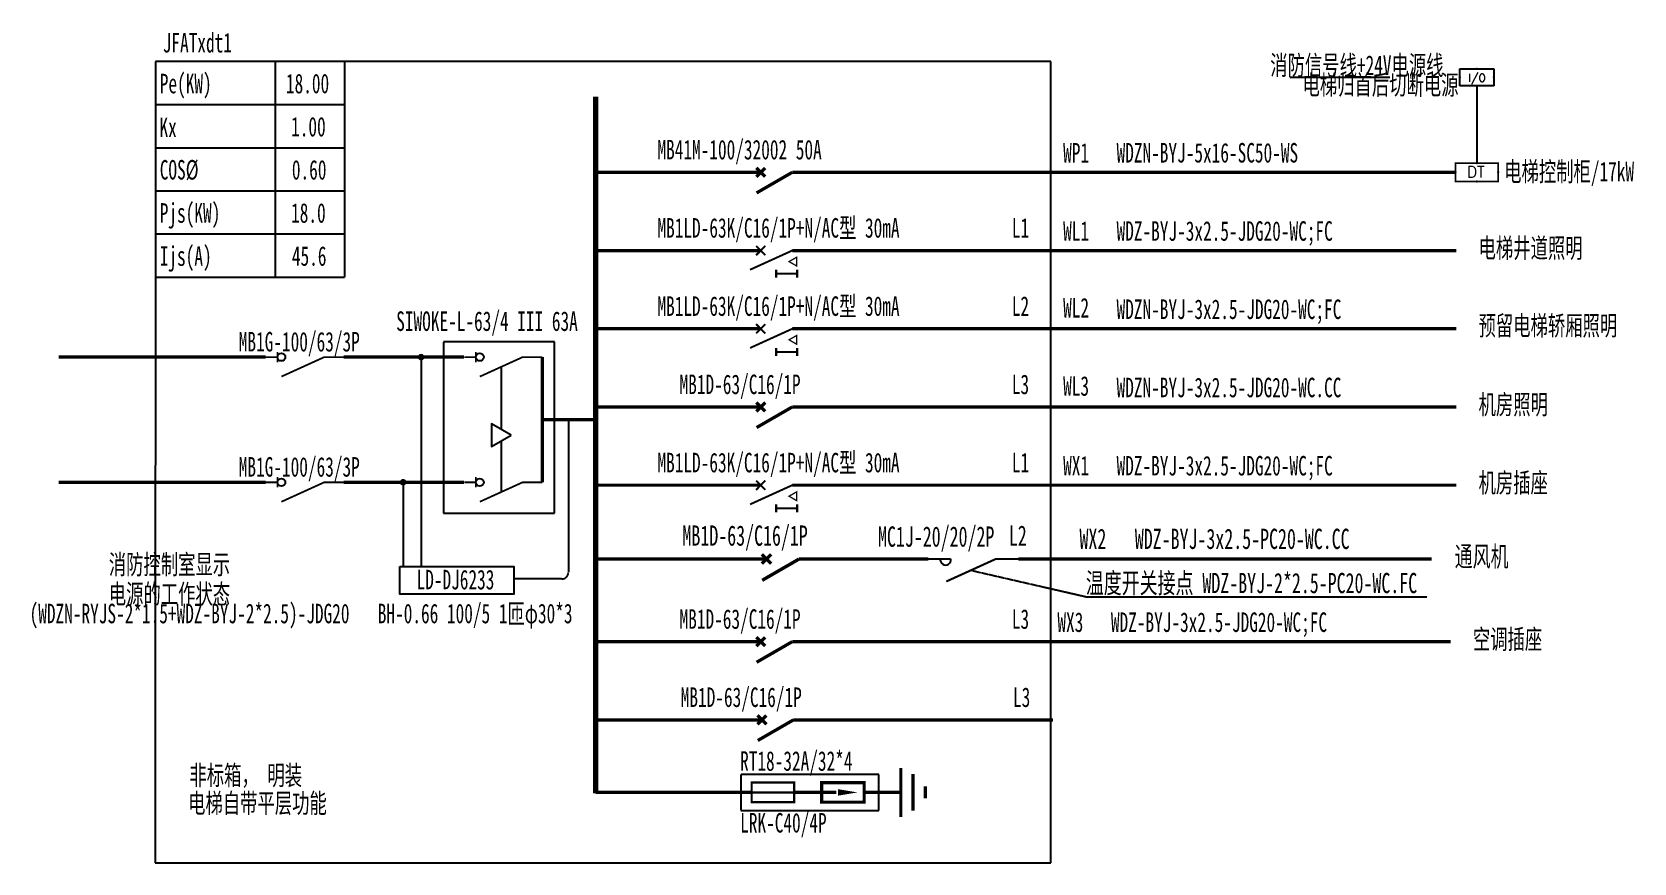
# Model space of a CAD drawing. Extents: x 1005844 to 1008302, y 84458 to 85733.
import ezdxf
from ezdxf.enums import TextEntityAlignment as Align

# ---------------------------------------------------------------- set-up
doc = ezdxf.new("R2010")
doc.units = 0
doc.header["$MEASUREMENT"] = 0
doc.linetypes.add('DASH', pattern=[0.35, 0.25, -0.1])
for name, color, linetype in [('ELEMENT', 3, 'Continuous'), ('EQUIP-动力', 3, 'Continuous'), ('WIRE-照明', 1, 'Continuous')]:
    doc.layers.add(name, color=color, linetype=linetype)
doc.styles.add('_TCH_LABEL', font='COMPLEX', dxfattribs={"bigfont": 'GBCBIG'})
doc.styles.add('_TEL_DIM', font='SIMPLEX', dxfattribs={"width": 0.8, "height": 3.5, "bigfont": 'HZTXT'})
doc.styles.add('宋体', font='', dxfattribs={"width": 0.65})
doc.styles.get('宋体').set_extended_font_data('SimSun')

# ---------------------------------------------------------------- blocks, each defined once
blk = doc.blocks.new('$element$00000577')
at = {"const_width": 0.0233}
for points in [[(0, 0), (0, -0.25)], [(-0.25, -0.2), (0, -0.75), (0, -1)]]:
    blk.add_lwpolyline(points, dxfattribs=at)
blk.add_arc((-0.008, -0.192), 0.0589, 81.8699, 278.1301)
at = {"flags": 9}
blk.add_attdef('S', (0, 0), '', height=0.00000667, dxfattribs=at)
blk = doc.blocks.new('A$C724342C4')
at = {"layer": 'WIRE-照明', "color": 3, "linetype": 'Continuous', "const_width": 50}
for points in [[(0, 0), (-369, 0), (-369, 0)], [(68, -68), (-68, 68)], [(-68, -68), (68, 68)], [(483, 0), (-64, -316)], [(837, 0), (483, 0), (483, 0)]]:
    blk.add_lwpolyline(points, dxfattribs=at)
blk = doc.blocks.new('$TelecSys$00000011')
at = {"const_width": 0.5}
blk.add_lwpolyline([(-0.25, 0, 1), (0.25, 0, 1)], format="xyb", close=True, dxfattribs=at)
blk = doc.blocks.new('$element$00000523')
at = {"const_width": 0.0233}
for points in [[(0, 0), (0, -0.15)], [(0, -1), (0, -0.75), (-0.25, -0.2)], [(-0.067, -0.15), (0.067, -0.15)]]:
    blk.add_lwpolyline(points, dxfattribs=at)
blk.add_circle((0, -0.2), 0.05)
at = {"flags": 9}
blk.add_attdef('S', (0, 0), '', height=0.00000667, dxfattribs=at)
blk = doc.blocks.new('$equip_U$00000540(USER-20120726EK)')
at = {"const_width": 0.0629}
blk.add_lwpolyline([(-0.82, 0.7), (0.82, 0.7), (0.82, 0), (-0.82, 0)], close=True, dxfattribs=at)
for p in [(0, 0.7), (-0.82, 0.35), (0, 0), (0.82, 0.35)]:
    blk.add_point(p)
at = {"color": 7, "style": '_TCH_LABEL'}
blk.add_attdef('$TEXT$', text='', height=0.429, dxfattribs=at).set_placement((-0.038, 0.365), align=Align.MIDDLE_CENTER)
at = {"color": 7, "style": '_TCH_LABEL', "flags": 1}
for tag in ['A', 'REMARK']:
    blk.add_attdef(tag, text='', height=0.0000286, dxfattribs=at).set_placement((0, 0), align=Align.MIDDLE_CENTER)
blk = doc.blocks.new('$equip$00002463')
for p, q in [((-0.65, 0.65), (-0.65, 0)), ((0.65, 0.65), (-0.65, 0.65)), ((0.65, 0), (0.65, 0.65)), ((-0.65, 0), (0.65, 0))]:
    blk.add_line(p, q)
at = {"const_width": 0.04}
blk.add_lwpolyline([(-0.65, 0.65), (-0.65, 0), (0.65, 0), (0.65, 0.65), (-0.65, 0.65), (-0.65, 0)], dxfattribs=at)
for p in [(0, 0.65), (-0.65, 0.325), (0, 0), (0.65, 0.325)]:
    blk.add_point(p)
at = {"color": 7, "style": '_TEL_DIM'}
blk.add_attdef('$TEXT$', text='', height=0.3, dxfattribs=at).set_placement((0.006, 0.343), align=Align.MIDDLE_CENTER)
at = {"color": 7, "style": '_TEL_DIM', "flags": 1}
blk.add_attdef('A', text='', height=0.00002, dxfattribs=at).set_placement((0, 0), align=Align.MIDDLE_CENTER)
blk = doc.blocks.new('A$C4CE31BB8')
at = {"layer": 'ELEMENT', "const_width": 20}
blk.add_lwpolyline([(68, -102), (-49, -169), (68, -237), (68, -102)], dxfattribs=at)
at = {"layer": 'EQUIP-动力', "const_width": 30}
for points in [[(-858, 0), (-483, 0)], [(375, 0), (0, 0), (-647, -294)], [(-413, -71), (-554, 71)], [(-554, -71), (-413, 71)]]:
    blk.add_lwpolyline(points, dxfattribs=at)
at = {"layer": 'ELEMENT', "style": '宋体', "width": 0.7}
blk.add_attdef('I', text='', height=360, rotation=90, dxfattribs=at).set_placement((-86, -355), align=Align.MIDDLE_CENTER)
blk = doc.blocks.new('$element$00000390')
at = {"const_width": 0.0333}
for points in [[(0, 0), (0, -0.375)], [(-0.25, -0.375), (0.25, -0.375)], [(-0.188, -0.5), (0.188, -0.5)], [(-0.062, -0.625), (0.062, -0.625)]]:
    blk.add_lwpolyline(points, dxfattribs=at)
at = {"flags": 9}
blk.add_attdef('S', (0, 0), '', height=0.00000667, dxfattribs=at)
blk = doc.blocks.new('$element$00000532')
at = {"const_width": 0.0333}
for points in [[(0, 0), (0, -0.283)], [(-0.1, -0.283), (0.1, -0.283), (0.1, -0.717), (-0.1, -0.717), (-0.1, -0.283)], [(0, -1), (0, -0.567)]]:
    blk.add_lwpolyline(points, dxfattribs=at)
for points in [[(-0.033, -0.55), (0.033, -0.55), (0, -0.35), (0.033, -0.55)], [(0.033, -0.55), (0, -0.35), (-0.033, -0.55), (0.033, -0.55)], [(0, -0.367), (-0.033, -0.567), (0.033, -0.567), (0, -0.367)]]:
    blk.add_solid(points)
at = {"flags": 9}
blk.add_attdef('S', (0, 0), '', height=0.00000667, dxfattribs=at)
blk = doc.blocks.new('$element$00000499')
at = {"const_width": 0.0233}
for points in [[(0, 0), (0, -1)], [(-0.1, -0.283), (0.1, -0.283), (0.1, -0.717), (-0.1, -0.717), (-0.1, -0.283)]]:
    blk.add_lwpolyline(points, dxfattribs=at)
at = {"flags": 9}
blk.add_attdef('S', (0, 0), '', height=0.00000667, dxfattribs=at)

msp = doc.modelspace()

# ---------------------------------------------------------------- linework, layer by layer
at = {"color": 0}
for p, q in [((1006033.4, 85687.5), (1006033.4, 85356.8)), ((1006323.1, 85687.5), (1006033.4, 85687.5)), ((1006216.7, 85687.5), (1006216.7, 85356.8)), ((1006323.1, 85687.5), (1006323.1, 85356.8)), ((1007773.4, 85663.2, 0), (1007926.8, 85663.2, 0)), ((1008060.4, 85650.2, 0), (1008060.4, 85531.6, 0)), ((1006033.4, 85621.4), (1006323.1, 85621.4)), ((1006033.4, 85555.2), (1006323.1, 85555.2)), ((1006033.4, 85489.1), (1006323.1, 85489.1)), ((1006033.4, 85422.9), (1006323.1, 85422.9)), ((1006033.4, 85356.8), (1006323.1, 85356.8))]:
    msp.add_line(p, q, dxfattribs=at)
at = {"color": 0, "linetype": 'DASH'}
for p, q in [((1006440.7, 85234.1), (1006440.7, 84913)), ((1006563.6, 85219.1), (1006563.6, 85123.1)), ((1006666.6, 85138.1), (1006666.6, 84903.8)), ((1006563.6, 85105.7), (1006563.6, 85027.1)), ((1006413.1, 85042.1), (1006413.1, 84913)), ((1006656.6, 84893.8, 0), (1006582.8, 84893.8, 0))]:
    msp.add_line(p, q, dxfattribs=at)
for points in [[(1006032.4, 84458.2), (1007406.6, 84458.2), (1007406.6, 85687.5), (1006033.4, 85687.5)], [(1006475.1, 84994.9), (1006645.1, 84994.9), (1006645.1, 85257.5), (1006475.1, 85257.5)], [(1006931.1, 84538.9), (1007143.2, 84538.9), (1007143.2, 84593.8), (1006931.1, 84593.8)]]:
    msp.add_lwpolyline(points, close=True, dxfattribs=at)
at = {"color": 0}
for points, const_width in [([(1006708.4, 85633.6), (1006708.4, 84565)], 8), ([(1006708.4, 85517.5), (1006961.8, 85517.5)], 5), ([(1007045.4, 85517.5), (1008028.8, 85517.5)], 5), ([(1006708.4, 85397.5), (1006961.8, 85397.5)], 5), ([(1007010.1, 85397.5), (1008028.8, 85397.5)], 5), ([(1006708.4, 85277.5), (1006961.8, 85277.5)], 5), ([(1007010.1, 85277.5), (1008028.8, 85277.5)], 5), ([(1005884.6, 85234.1), (1006202.1, 85234.1)], 5), ([(1006322.1, 85234.1), (1006506.6, 85234.1)], 5), ([(1006626.6, 85234.1), (1006626.6, 85042.1)], 5), ([(1006626.6, 85138.1), (1006706.6, 85138.1)], 5), ([(1006708.4, 85157.6), (1006961.8, 85157.6)], 5), ([(1007010.1, 85157.6), (1008028.8, 85157.6)], 5), ([(1005884.6, 85042.1), (1006202.1, 85042.1)], 5), ([(1006322.1, 85042.1), (1006506.6, 85042.1)], 5), ([(1006708.4, 85037.6), (1006961.8, 85037.6)], 5), ([(1007010.1, 85037.6), (1008028.8, 85037.6)], 5), ([(1006708.4, 84924.4), (1006970.6, 84924.4)], 5.17), ([(1007020.6, 84924.4), (1007218.8, 84924.4)], 5.17), ([(1007356.8, 84924.4), (1007991, 84924.4)], 5.17), ([(1006708.4, 84797.6), (1006961.8, 84797.6)], 5), ([(1007010.1, 84797.6), (1008020.1, 84797.6)], 5), ([(1006710.2, 84677.6), (1006963.6, 84677.6)], 5), ([(1007011.9, 84677.6), (1007410.3, 84677.6)], 5), ([(1006708.4, 84566.4), (1006948.6, 84566.4)], 5)]:
    msp.add_lwpolyline(points, dxfattribs=dict(at, const_width=const_width))
for points in [[(1006578.6, 85114.4), (1006548.6, 85131.7), (1006548.6, 85097.1)], [(1006408, 84913), (1006582.8, 84913), (1006582.8, 84870.4), (1006408, 84870.4)]]:
    msp.add_lwpolyline(points, close=True, dxfattribs=at)
at = {"color": 0, "linetype": 'DASH'}
msp.add_lwpolyline([(1007284.4, 84907.1), (1007462.5, 84866.2), (1007984.1, 84866.2)], dxfattribs=at)
msp.add_arc((1006656.6, 84903.8, 0), 10, 270, 0, dxfattribs=at)

# ---------------------------------------------------------------- block references
at = {"color": 0}
ref = msp.add_blockref('$equip$00002463', (1008060.4, 85676.2, 0), dxfattribs=dict(at, xscale=-40, yscale=40, zscale=40, rotation=180))
ref.add_attrib('$TEXT$', 'I/O', dxfattribs={"color": 7, "height": 12, "style": '_TEL_DIM'}).set_placement((1008060.7, 85662.4, 0), align=Align.MIDDLE_CENTER)
for name, p, xscale, yscale, zscale, values in [('$equip_U$00000540(USER-20120726EK)', (1008060.5, 85503.6, 0), 40, 40, 40, {'$TEXT$': 'DT'}), ('A$C4CE31BB8', (1007010.1, 85397.5), 0.1, 0.1, 0.1, {'I': 'I'}), ('A$C4CE31BB8', (1007010.1, 85277.5), 0.1, 0.1, 0.1, {'I': 'I'}), ('A$C4CE31BB8', (1007010.1, 85037.6), 0.1, 0.1, 0.1, {'I': 'I'})]:
    msp.add_blockref(name, p, dxfattribs=dict(at, xscale=xscale, yscale=yscale, zscale=zscale)).add_auto_attribs(values)
for name, p, xscale, yscale, zscale in [('A$C724342C4', (1006961.8, 85517.5), 0.1, 0.1, 0.1), ('$TelecSys$00000011', (1006440.7, 85234.1), 10, 10, 10), ('A$C724342C4', (1006961.8, 85157.6), 0.1, 0.1, 0.1), ('$TelecSys$00000011', (1006413.1, 85042.1), 10, 10, 10), ('A$C724342C4', (1006970.6, 84924.4), 0.1035, 0.1035, 0.1035), ('A$C724342C4', (1006961.8, 84797.6), 0.1, 0.1, 0.1), ('A$C724342C4', (1006963.6, 84677.6), 0.1, 0.1, 0.1)]:
    msp.add_blockref(name, p, dxfattribs=dict(at, xscale=xscale, yscale=yscale, zscale=zscale))
for name, p, xscale, yscale, zscale, rotation in [('$element$00000523', (1006202.4, 85234.1), 119.7, 119.7, 119.7, 90), ('$element$00000523', (1006506.8, 85234.1), 119.7, 119.7, 119.7, 90), ('$element$00000523', (1006202.4, 85042.1), 119.7, 119.7, 119.7, 90), ('$element$00000523', (1006506.8, 85042.1), 119.7, 119.7, 119.7, 90), ('$element$00000577', (1007218.8, 84924.4), 138, 138, 138, 90.0000000000355), ('$element$00000390', (1007120.4, 84566.4), 150, 150, 150, 90), ('$element$00000499', (1006905.4, 84566.4), 150, 150, 150, 90), ('$element$00000532', (1007162.9, 84566.4), 150, -150, 150, 90)]:
    msp.add_blockref(name, p, dxfattribs=dict(at, xscale=xscale, yscale=yscale, zscale=zscale, rotation=rotation))

# ---------------------------------------------------------------- texts
at = {"color": 0, "style": '宋体', "width": 0.65}
for s, height, p in [('JFATxdt1', 30, (1006044.3, 85701.3)), ('Pe(KW)', 30, (1006039.7, 85638.7)), ('18.00', 30, (1006233.3, 85638.7)), ('电梯归首后切断电源', 30, (1007793, 85636.6, 0)), ('Kx', 30, (1006039.3, 85571.5)), ('1.00', 30, (1006241.2, 85572.5)), ('WP1', 30, (1007425.7, 85532.5)), ('WDZN-BYJ-5x16-SC50-WS', 30, (1007507.7, 85532.5)), ('COS%%C', 30, (1006039.7, 85506.4)), ('0.60', 30, (1006242.4, 85506.4)), ('电梯控制柜/17kW', 30, (1008102.4, 85503.7)), ('Pjs(KW)', 30, (1006039.7, 85440.2)), ('18.0', 30, (1006241.2, 85440.2)), ('L1', 30, (1007347, 85417.3)), ('WL1', 30, (1007425.7, 85412.5)), ('WDZ-BYJ-3x2.5-JDG20-WC;FC', 30, (1007507.7, 85412.5)), ('电梯井道照明', 30, (1008063.1, 85386.4)), ('Ijs(A)', 30, (1006039.7, 85374.1)), ('45.6', 30, (1006242.4, 85374.1)), ('L2', 30, (1007347, 85297.3)), ('WL2', 30, (1007425.7, 85294.8)), ('WDZN-BYJ-3x2.5-JDG20-WC;FC', 30, (1007507.7, 85292.5)), ('预留电梯轿厢照明', 30, (1008063.1, 85267.4)), ('L3', 30, (1007347, 85177.3)), ('WL3', 30, (1007425.7, 85174.8)), ('WDZN-BYJ-3x2.5-JDG20-WC.CC', 30, (1007507.7, 85172.5)), ('机房照明', 30, (1008063.1, 85146.4)), ('L1', 30, (1007347, 85057.3)), ('WX1', 30, (1007425.7, 85052.5)), ('WDZ-BYJ-3x2.5-JDG20-WC;FC', 30, (1007507.7, 85052.5)), ('机房插座', 30, (1008063.1, 85026.4)), ('L2', 31.05, (1007342.4, 84944.8)), ('WX2', 31.05, (1007450.8, 84939.8)), ('WDZ-BYJ-3x2.5-PC20-WC.CC', 31.05, (1007535.7, 84939.8)), ('通风机', 31.05, (1008026.5, 84912.8)), ('消防控制室显示', 30, (1005961.5, 84901)), ('温度开关接点 WDZ-BYJ-2*2.5-PC20-WC.FC', 31.05, (1007460.5, 84872)), ('电源的工作状态', 30, (1005961.5, 84855.7)), ('(WDZN-RYJS-2*1.5+WDZ-BYJ-2*2.5)-JDG20', 30, (1005840, 84825.8)), ('L3', 30, (1007347, 84817.3)), ('WX3', 30, (1007416.9, 84812.5)), ('WDZ-BYJ-3x2.5-JDG20-WC;FC', 30, (1007499, 84812.5)), ('空调插座', 30, (1008054.4, 84786.4)), ('L3', 30, (1007348.8, 84697.4)), ('非标箱， 明装', 30, (1006085.2, 84577.7)), ('电梯自带平层功能', 30, (1006083.2, 84534.9))]:
    msp.add_text(s, height=height, dxfattribs=at).set_placement(p)
msp.add_text('消防信号线+24V电源线', height=30, dxfattribs=at).set_placement((1007876.4, 85666.8, 0), align=Align.CENTER)
at = {"color": 234, "style": '宋体', "width": 0.65}
msp.add_text('MB41M-100/32002 50A', height=30, dxfattribs=at).set_placement((1006803.3, 85537.3))
at = {"color": 30, "style": '宋体', "width": 0.65}
for p in [(1006803.3, 85417.3), (1006803.3, 85297.3), (1006803.3, 85057.3)]:
    msp.add_text('MB1LD-63K/C16/1P+N/AC型 30mA', height=30, dxfattribs=at).set_placement(p)
at = {"color": 3, "style": '宋体', "width": 0.65}
for s, p in [('SIWOKE-L-63/4 III 63A', (1006402.5, 85274.2)), ('RT18-32A/32*4', (1006930.1, 84599.6))]:
    msp.add_text(s, height=30, dxfattribs=at).set_placement(p)
at = {"color": 6, "style": '宋体', "width": 0.65}
for s, height, p in [('MB1G-100/63/3P', 30, (1006160.9, 85242.7)), ('MB1D-63/C16/1P', 30, (1006837.2, 85177.3)), ('MB1G-100/63/3P', 30, (1006160.9, 85050.7)), ('MB1D-63/C16/1P', 31.05, (1006841.7, 84944.8)), ('MB1D-63/C16/1P', 30, (1006837.2, 84817.3)), ('MB1D-63/C16/1P', 30, (1006839, 84697.4))]:
    msp.add_text(s, height=height, dxfattribs=at).set_placement(p)
at = {"color": 1, "style": '宋体', "width": 0.65}
for s, height, p in [('MC1J-20/20/2P', 31.05, (1007141.7, 84943.3)), ('LD-DJ6233', 30, (1006433.7, 84877.8, 0)), ('BH-0.66 100/5 1匝φ30*3', 30, (1006374.2, 84825.8, 0))]:
    msp.add_text(s, height=height, dxfattribs=at).set_placement(p)
at = {"color": 222, "style": '宋体', "width": 0.65}
msp.add_text('LRK-C40/4P', height=30, dxfattribs=at).set_placement((1006930.2, 84504.8))

doc.saveas('drawing.dxf')
